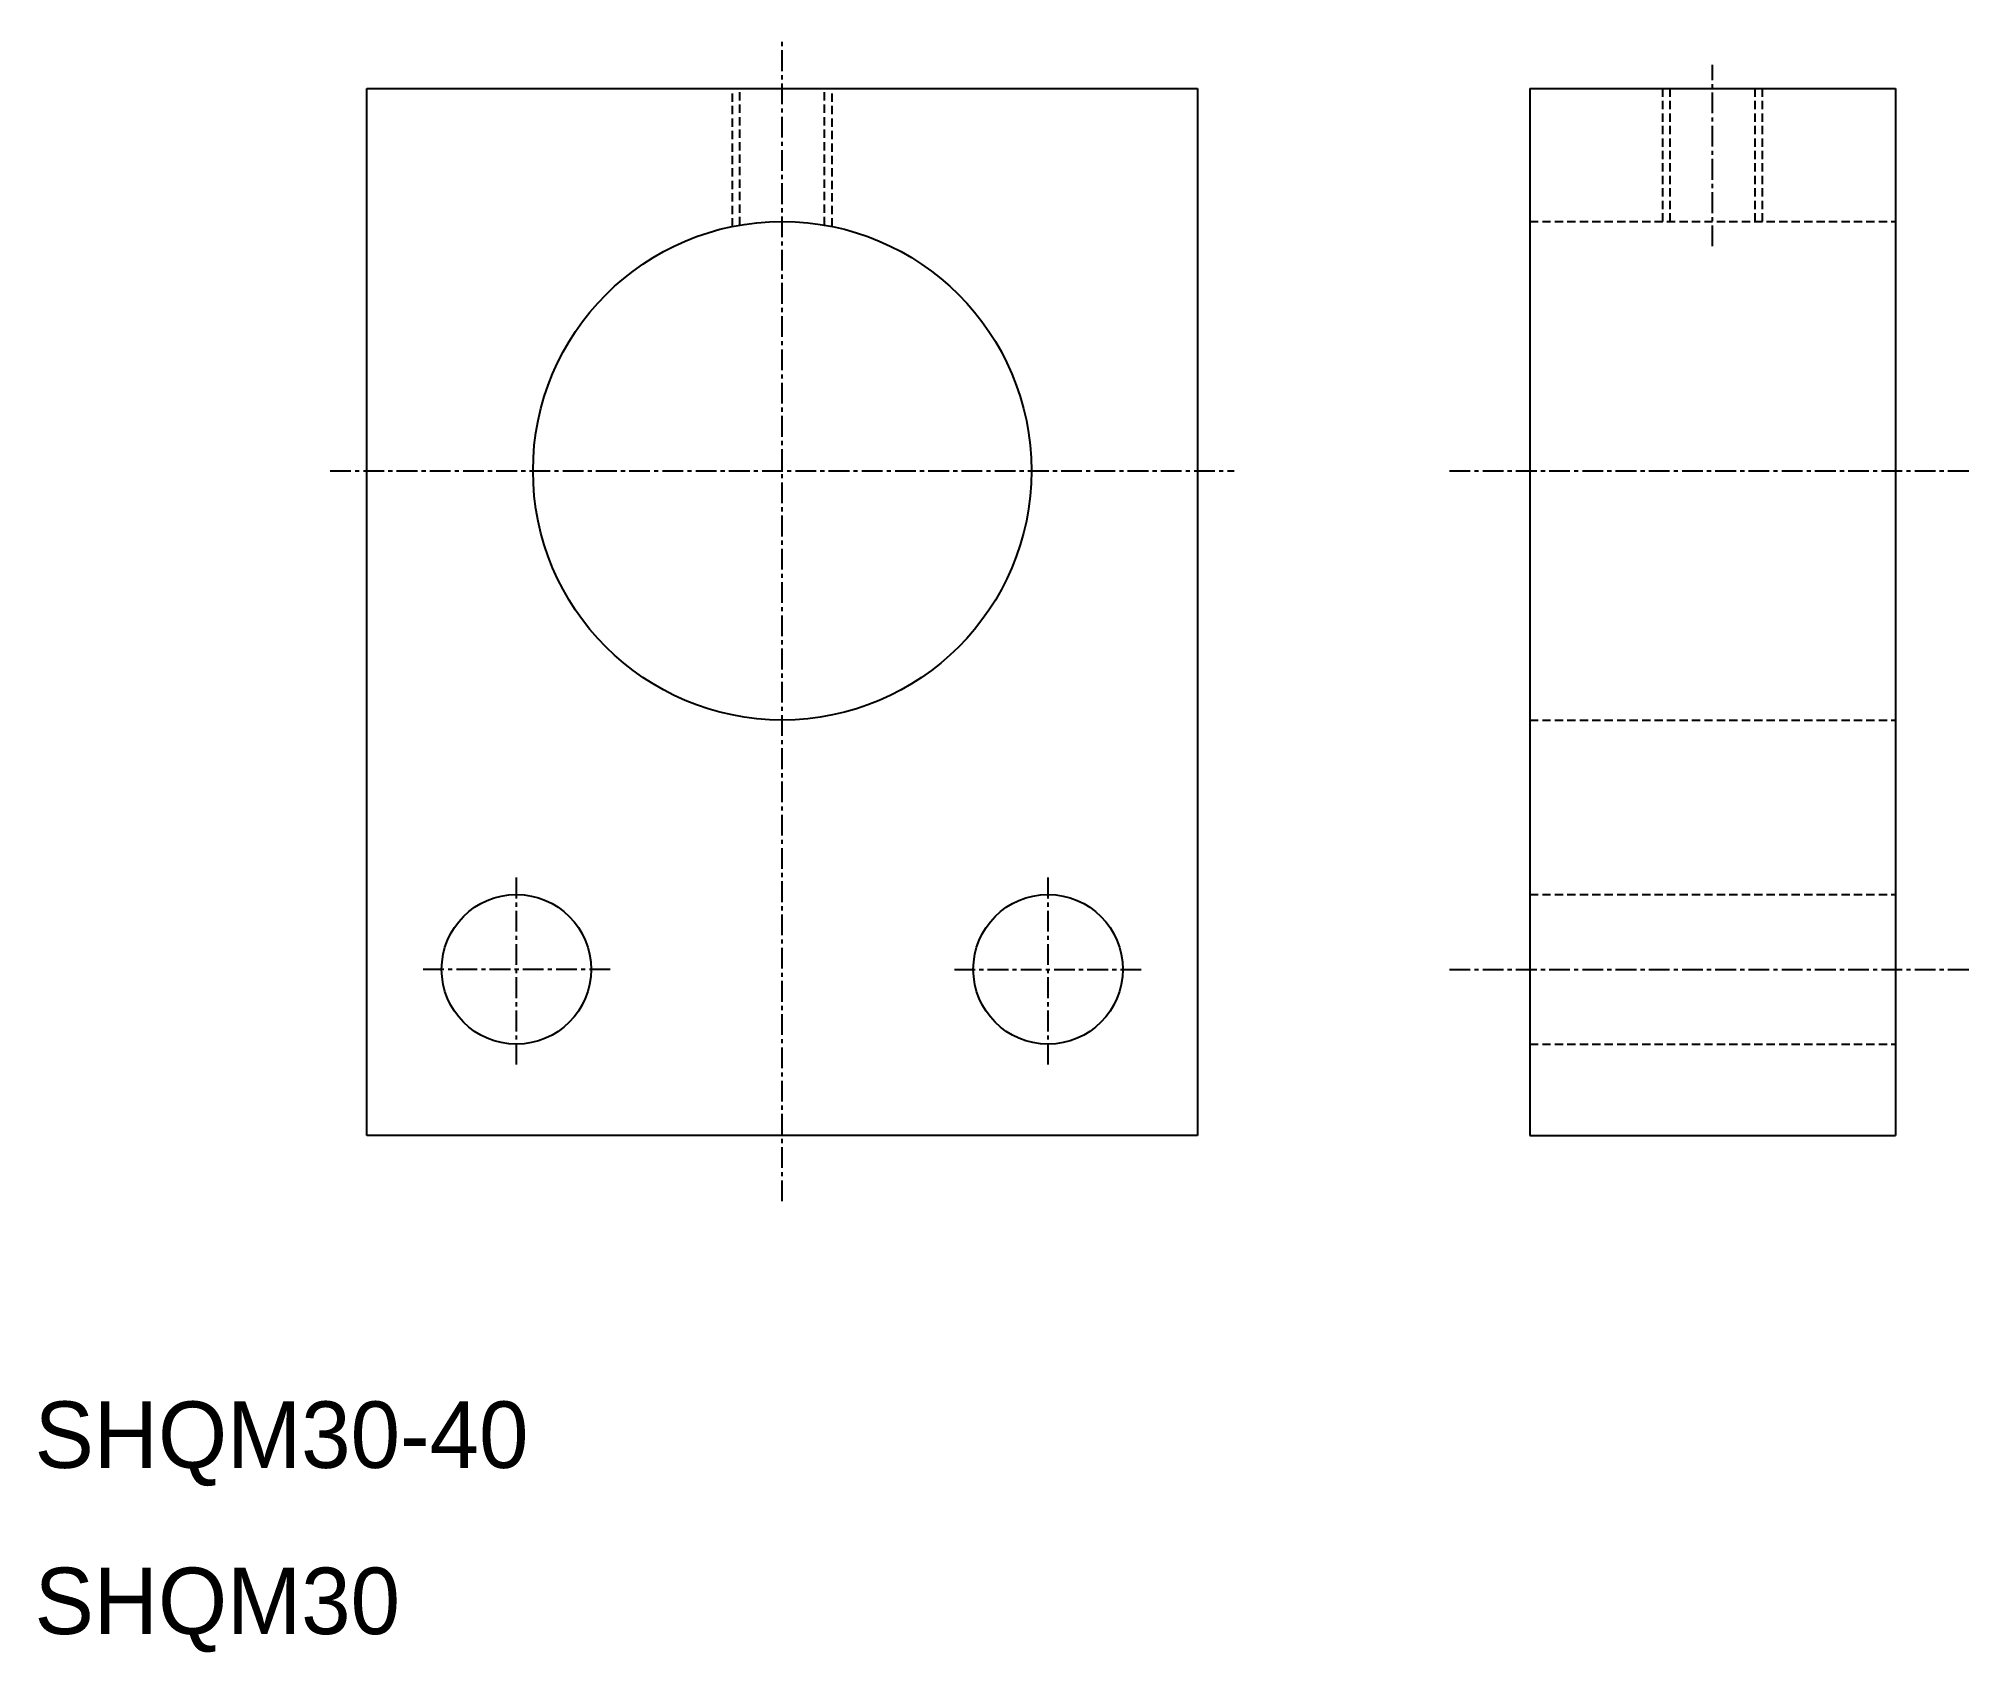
# Model space of a CAD drawing. Extents: x 10 to 126, y 9 to 106.
import ezdxf

# ---------------------------------------------------------------- set-up
doc = ezdxf.new("R2010")
doc.units = 0
doc.linetypes.add('CENTER', pattern=[2, 1.25, -0.25, 0.25, -0.25])
doc.linetypes.add('DASHED', pattern=[0.75, 0.5, -0.25])
doc.layers.get('0').update_dxf_attribs({"linetype": 'CONTINUOUS'})
doc.layers.add('CENTER', color=1, linetype='CENTER')

msp = doc.modelspace()

# ---------------------------------------------------------------- linework, layer by layer
at = {"color": 7, "linetype": 'CONTINUOUS'}
for p, q in [((30, 103), (80, 103)), ((30, 40), (30, 103)), ((80, 103), (80, 40)), ((100, 103), (122, 103)), ((100, 103), (100, 40)), ((122, 103), (122, 40)), ((80, 40), (30, 40)), ((100, 40), (122, 40))]:
    msp.add_line(p, q, dxfattribs=at)
at = {"color": 3, "linetype": 'DASHED'}
for p, q in [((52, 94.7), (52, 103)), ((52.45, 94.78), (52.45, 103)), ((57.55, 94.78), (57.55, 103)), ((58, 94.7), (58, 103)), ((108, 95), (108, 103)), ((108.45, 95), (108.45, 103)), ((113.55, 95), (113.55, 103)), ((114, 95), (114, 103)), ((100, 95), (122, 95)), ((100, 65), (122, 65)), ((100, 54.5), (122, 54.5)), ((100, 45.5), (122, 45.5))]:
    msp.add_line(p, q, dxfattribs=at)
at = {"color": 7, "linetype": 'CONTINUOUS'}
for centre, radius in [((55, 80), 15), ((39, 50), 4.5), ((71, 50), 4.5)]:
    msp.add_circle(centre, radius, dxfattribs=at)
at = {"layer": 'CENTER', "color": 1, "linetype": 'CENTER'}
for p, q in [((55, 36.05), (55, 106)), ((111, 93.51), (111, 104.42)), ((27.79, 80), (82.21, 80)), ((95.16, 80), (126.45, 80)), ((39, 44.27), (39, 55.73)), ((71, 44.27), (71, 55.73)), ((44.64, 50), (33.36, 50)), ((65.36, 50), (76.64, 50)), ((95.16, 50), (126.45, 50))]:
    msp.add_line(p, q, dxfattribs=at)

# ---------------------------------------------------------------- texts
at = {"color": 7, "linetype": 'CONTINUOUS'}
for s, p in [('SHQM30-40', (10, 20)), ('SHQM30', (10, 10))]:
    msp.add_text(s, height=4, dxfattribs=at).set_placement(p)

doc.saveas('drawing.dxf')
